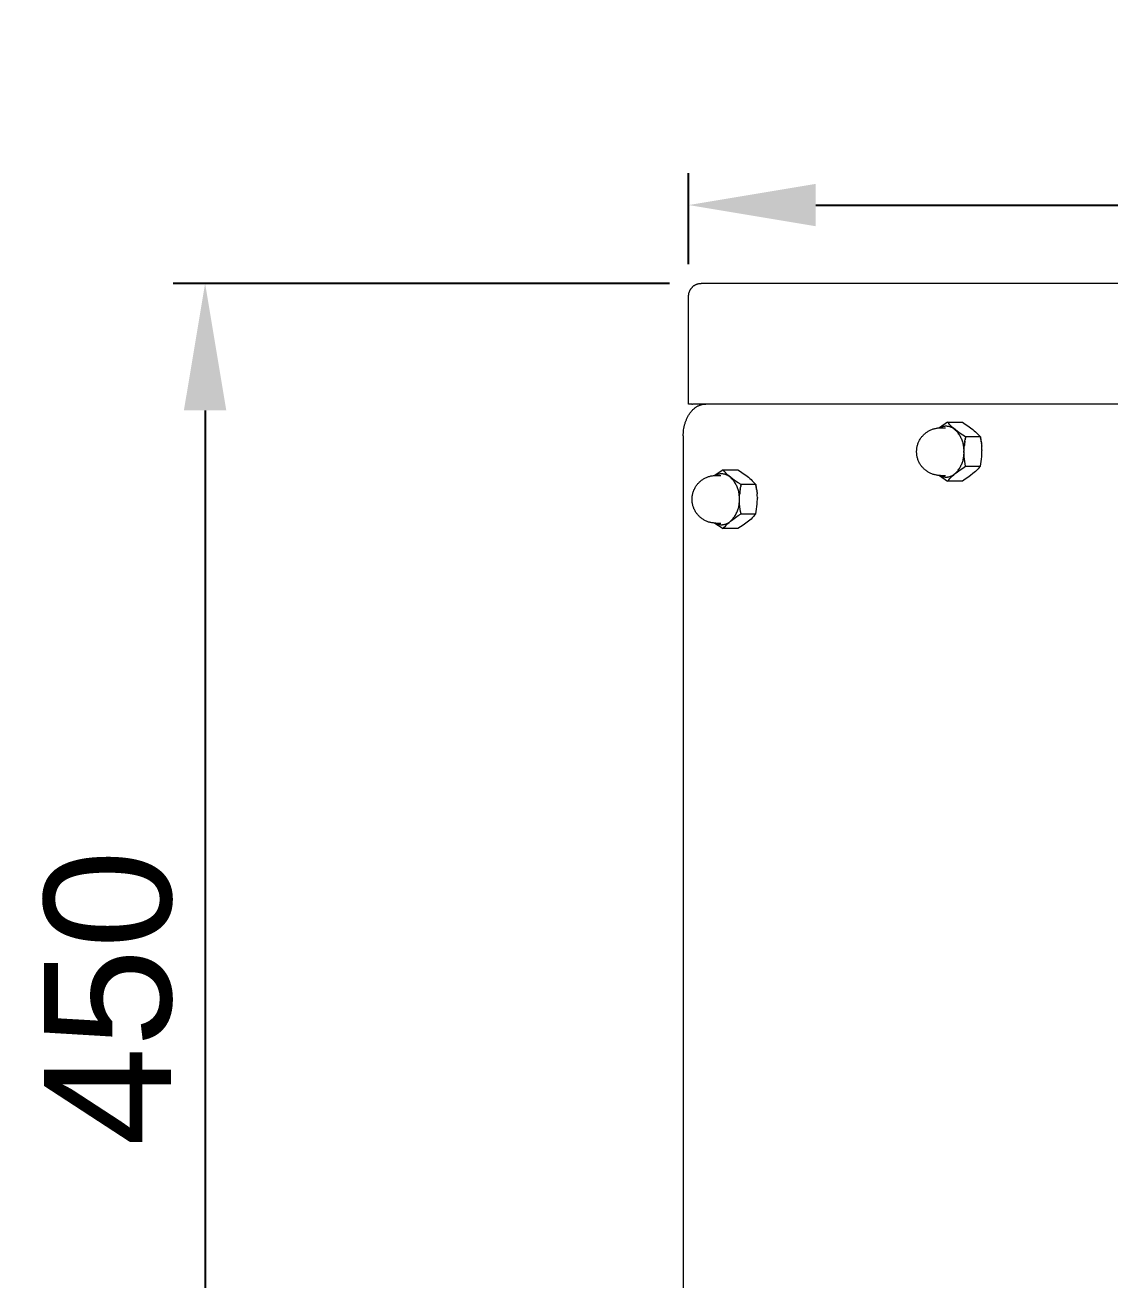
# Model space of a CAD drawing. Header units: millimetres. Extents: x -111 to 4919, y -143 to 3304.
# Drawn here: x -78.1 to 263.5, y 2908.8 to 3303.9 of the extents above; entities that cross this region are included whole.
import ezdxf

# ---------------------------------------------------------------- set-up
doc = ezdxf.new("R2010")
doc.units = ezdxf.units.MM
doc.layers.add('ZANO_R', color=7, linetype='Continuous', lineweight=0)
doc.layers.add('ZANO_W', color=1, linetype='Continuous', lineweight=0)
doc.styles.add('Arial', font='arial.ttf')
doc.styles.get("Standard").update_dxf_attribs({"font": 'ARIALUNI.TTF'})
doc.dimstyles.new('pl i ang', dxfattribs={"dimtxt": 50, "dimasz": 50, "dimexe": 1.25, "dimexo": 0.625, "dimgap": 10, "dimtad": 1, "dimtoh": 1, "dimtxsty": 'Standard', "dimcen": 2.5, "dimclrd": 1, "dimclre": 1, "dimclrt": 1, "dimadec": 0, "dimazin": 0, "dimtfac": 1, "dimtmove": 0, "dimatfit": 3, "dimfxl": 1, "dimarcsym": 1})

# ---------------------------------------------------------------- blocks, each defined once
blk = doc.blocks.new('*D395')
at = {"layer": 'ZANO_W', "color": 1, "lineweight": -2}
for p, q in [((124.84, 3222.59), (-31.4, 3222.59)), ((-21.4, 3182.59), (-21.4, 2812.59)), ((90.77, 2772.59), (-31.4, 2772.59))]:
    blk.add_line(p, q, dxfattribs=at)
at = {"layer": 'ZANO_W', "color": 1}
for points in [[(-14.73, 3182.59), (-28.07, 3182.59), (-21.4, 3222.59)], [(-28.07, 2812.59), (-14.73, 2812.59), (-21.4, 2772.59)]]:
    blk.add_solid(points, dxfattribs=at)
at = {"layer": 'ZANO_W', "color": 1, "insert": (-51.82, 2997.59), "char_height": 40, "attachment_point": 5, "rotation": 90, "style": 'Arial'}
blk.add_mtext('450', dxfattribs=at)
blk = doc.blocks.new('*D396')
at = {"layer": 'ZANO_W', "color": 1, "lineweight": -2}
for p, q in [((130.84, 3228.59), (130.84, 3257.24)), ((2076.22, 3229.13), (2076.22, 3257.24)), ((170.84, 3247.24), (2036.22, 3247.24))]:
    blk.add_line(p, q, dxfattribs=at)
at = {"layer": 'ZANO_W', "color": 1}
for points in [[(170.84, 3253.9), (170.84, 3240.57), (130.84, 3247.24)], [(2036.22, 3240.57), (2036.22, 3253.9), (2076.22, 3247.24)]]:
    blk.add_solid(points, dxfattribs=at)
at = {"layer": 'ZANO_W', "color": 1, "insert": (1103.53, 3277.66), "char_height": 40, "attachment_point": 5, "style": 'Arial'}
blk.add_mtext('1945', dxfattribs=at)

msp = doc.modelspace()

# ---------------------------------------------------------------- linework, layer by layer
at = {"layer": 'ZANO_R'}
for p, q in [((131.17, 3220.18), (131.23, 3220.31)), ((131.23, 3220.31), (131.29, 3220.43)), ((131.29, 3220.43), (131.35, 3220.55)), ((131.35, 3220.55), (131.42, 3220.67)), ((131.42, 3220.67), (131.5, 3220.78)), ((131.5, 3220.78), (131.57, 3220.9)), ((131.57, 3220.9), (131.65, 3221.01)), ((131.65, 3221.01), (131.74, 3221.11)), ((131.74, 3221.11), (131.83, 3221.22)), ((131.83, 3221.22), (131.92, 3221.32)), ((131.92, 3221.32), (132.01, 3221.42)), ((132.01, 3221.42), (132.11, 3221.51)), ((132.11, 3221.51), (132.21, 3221.6)), ((132.21, 3221.6), (132.32, 3221.69)), ((132.32, 3221.69), (132.42, 3221.78)), ((132.42, 3221.78), (132.53, 3221.86)), ((132.53, 3221.86), (132.65, 3221.93)), ((132.65, 3221.93), (132.76, 3222.01)), ((132.76, 3222.01), (132.88, 3222.08)), ((132.88, 3222.08), (133, 3222.14)), ((133, 3222.14), (133.12, 3222.2)), ((133.12, 3222.2), (133.25, 3222.26)), ((133.25, 3222.26), (133.37, 3222.31)), ((133.37, 3222.31), (133.5, 3222.36)), ((133.5, 3222.36), (133.63, 3222.4)), ((133.63, 3222.4), (133.76, 3222.44)), ((133.76, 3222.44), (133.89, 3222.48)), ((133.89, 3222.48), (134.03, 3222.51)), ((134.03, 3222.51), (134.16, 3222.53)), ((134.16, 3222.53), (134.3, 3222.55)), ((134.3, 3222.55), (134.43, 3222.57)), ((134.43, 3222.57), (134.57, 3222.58)), ((134.57, 3222.58), (134.7, 3222.59)), ((134.7, 3222.59), (134.84, 3222.59)), ((449.04, 3222.59), (134.84, 3222.59)), ((130.84, 3218.73), (130.85, 3218.86)), ((130.84, 3218.59), (130.84, 3218.73)), ((130.84, 3184.59), (130.84, 3218.59)), ((130.85, 3218.86), (130.86, 3219)), ((130.86, 3219), (130.88, 3219.13)), ((130.88, 3219.13), (130.9, 3219.27)), ((130.9, 3219.27), (130.92, 3219.4)), ((130.92, 3219.4), (130.95, 3219.54)), ((130.95, 3219.54), (130.99, 3219.67)), ((130.99, 3219.67), (131.03, 3219.8)), ((131.03, 3219.8), (131.07, 3219.93)), ((131.07, 3219.93), (131.12, 3220.06)), ((131.12, 3220.06), (131.17, 3220.18)), ((130.52, 3180.48), (130.62, 3180.69)), ((130.62, 3180.69), (130.74, 3180.89)), ((130.74, 3180.89), (130.85, 3181.09)), ((131.9, 3184.59), (130.84, 3184.59)), ((130.85, 3181.09), (130.98, 3181.28)), ((130.98, 3181.28), (131.1, 3181.47)), ((131.1, 3181.47), (131.23, 3181.66)), ((131.23, 3181.66), (131.36, 3181.84)), ((131.36, 3181.84), (131.49, 3182.02)), ((131.49, 3182.02), (131.63, 3182.19)), ((131.63, 3182.19), (131.77, 3182.35)), ((131.77, 3182.35), (131.91, 3182.51)), ((131.9, 3184.59), (132.03, 3184.59)), ((131.91, 3182.51), (132.06, 3182.67)), ((136.23, 3184.59), (132.03, 3184.59)), ((132.06, 3182.67), (132.21, 3182.82)), ((132.21, 3182.82), (132.36, 3182.96)), ((132.36, 3182.96), (132.51, 3183.1)), ((132.51, 3183.1), (132.67, 3183.23)), ((132.67, 3183.23), (132.82, 3183.35)), ((132.82, 3183.35), (132.98, 3183.47)), ((132.98, 3183.47), (133.14, 3183.58)), ((133.14, 3183.58), (133.3, 3183.69)), ((133.3, 3183.69), (133.46, 3183.79)), ((133.46, 3183.79), (133.62, 3183.89)), ((133.62, 3183.89), (133.79, 3183.98)), ((133.79, 3183.98), (133.95, 3184.06)), ((133.95, 3184.06), (134.12, 3184.13)), ((134.12, 3184.13), (134.28, 3184.2)), ((134.28, 3184.2), (134.45, 3184.27)), ((134.45, 3184.27), (134.61, 3184.32)), ((134.61, 3184.32), (134.78, 3184.38)), ((134.78, 3184.38), (134.94, 3184.42)), ((134.81, 3184.39), (134.81, 3184.59)), ((134.94, 3184.42), (135.1, 3184.46)), ((135.1, 3184.46), (135.27, 3184.5)), ((135.27, 3184.5), (135.43, 3184.53)), ((135.43, 3184.53), (135.59, 3184.55)), ((135.59, 3184.55), (135.75, 3184.57)), ((135.75, 3184.57), (135.91, 3184.58)), ((135.91, 3184.58), (136.07, 3184.59)), ((136.07, 3184.59), (136.23, 3184.59)), ((440.28, 3184.59), (136.23, 3184.59)), ((129.27, 3176.41), (129.34, 3176.87)), ((129.34, 3176.87), (129.38, 3177.11)), ((129.38, 3177.11), (129.43, 3177.34)), ((129.43, 3177.34), (129.48, 3177.57)), ((129.48, 3177.57), (129.53, 3177.81)), ((129.53, 3177.81), (129.59, 3178.04)), ((129.59, 3178.04), (129.65, 3178.27)), ((129.65, 3178.27), (129.72, 3178.5)), ((129.72, 3178.5), (129.79, 3178.73)), ((129.79, 3178.73), (129.87, 3178.96)), ((129.87, 3178.96), (129.95, 3179.18)), ((129.95, 3179.18), (130.03, 3179.41)), ((130.03, 3179.41), (130.12, 3179.63)), ((130.12, 3179.63), (130.21, 3179.85)), ((130.21, 3179.85), (130.31, 3180.06)), ((130.31, 3180.06), (130.41, 3180.27)), ((130.41, 3180.27), (130.52, 3180.48)), ((207.61, 3176.66), (207.85, 3176.74)), ((207.85, 3176.74), (208.1, 3176.81)), ((208.1, 3176.81), (208.34, 3176.88)), ((208.34, 3176.88), (208.59, 3176.93)), ((208.59, 3176.93), (208.85, 3176.98)), ((208.85, 3176.98), (209.1, 3177.02)), ((209.1, 3177.02), (209.35, 3177.05)), ((209.35, 3177.05), (209.61, 3177.07)), ((209.61, 3177.07), (209.86, 3177.08)), ((212.39, 3178.83), (209.78, 3177.08)), ((209.86, 3177.08), (210.12, 3177.09)), ((210.04, 3177.15), (209.91, 3177.09)), ((210.18, 3177.22), (210.04, 3177.15)), ((210.12, 3177.09), (211.71, 3177.09)), ((210.31, 3177.27), (210.18, 3177.22)), ((210.45, 3177.33), (210.31, 3177.27)), ((210.59, 3177.37), (210.45, 3177.33)), ((210.73, 3177.42), (210.59, 3177.37)), ((210.87, 3177.46), (210.73, 3177.42)), ((211.01, 3177.49), (210.87, 3177.46)), ((211.16, 3177.52), (211.01, 3177.49)), ((211.3, 3177.54), (211.16, 3177.52)), ((211.45, 3177.56), (211.3, 3177.54)), ((211.6, 3177.57), (211.45, 3177.56)), ((211.74, 3177.58), (211.6, 3177.57)), ((211.89, 3177.59), (211.74, 3177.58)), ((212.04, 3177.58), (211.89, 3177.59)), ((212.18, 3177.58), (212.04, 3177.58)), ((212.33, 3177.56), (212.18, 3177.58)), ((212.48, 3177.55), (212.33, 3177.56)), ((212.75, 3178.41), (212.39, 3178.83)), ((212.39, 3178.83), (217.04, 3178.83)), ((212.62, 3177.52), (212.48, 3177.55)), ((212.77, 3177.5), (212.62, 3177.52)), ((213.11, 3178), (212.75, 3178.41)), ((212.91, 3177.46), (212.77, 3177.5)), ((213.05, 3177.43), (212.91, 3177.46)), ((213.19, 3177.38), (213.05, 3177.43)), ((213.5, 3177.61), (213.11, 3178)), ((213.33, 3177.34), (213.19, 3177.38)), ((213.47, 3177.29), (213.33, 3177.34)), ((213.61, 3177.23), (213.47, 3177.29)), ((213.89, 3177.23), (213.5, 3177.61)), ((213.74, 3177.17), (213.61, 3177.23)), ((213.87, 3177.1), (213.74, 3177.17)), ((214, 3177.03), (213.87, 3177.1)), ((214.3, 3176.87), (213.89, 3177.23)), ((214.13, 3176.96), (214, 3177.03)), ((214.25, 3176.88), (214.13, 3176.96)), ((214.37, 3176.79), (214.25, 3176.88)), ((214.72, 3176.52), (214.3, 3176.87)), ((214.49, 3176.7), (214.37, 3176.79)), ((217.04, 3178.83), (217.9, 3178.29)), ((217.9, 3178.29), (218.74, 3177.73)), ((218.74, 3177.73), (219.57, 3177.14)), ((219.57, 3177.14), (220.37, 3176.52)), ((129.16, 3175.03), (129.18, 3175.49)), ((129.16, 3174.59), (129.16, 3175.03)), ((129.16, 3174.59), (129.16, 2780.59)), ((129.18, 3175.49), (129.22, 3175.95)), ((129.22, 3175.95), (129.27, 3176.41)), ((203.24, 3172.58), (203.35, 3172.81)), ((203.35, 3172.81), (203.46, 3173.04)), ((203.46, 3173.04), (203.58, 3173.26)), ((203.58, 3173.26), (203.71, 3173.49)), ((203.71, 3173.49), (203.85, 3173.7)), ((203.85, 3173.7), (203.99, 3173.91)), ((203.99, 3173.91), (204.14, 3174.12)), ((204.14, 3174.12), (204.3, 3174.32)), ((204.3, 3174.32), (204.47, 3174.52)), ((204.47, 3174.52), (204.64, 3174.71)), ((204.64, 3174.71), (204.82, 3174.89)), ((204.82, 3174.89), (205, 3175.07)), ((205, 3175.07), (205.19, 3175.24)), ((205.19, 3175.24), (205.39, 3175.41)), ((205.39, 3175.41), (205.59, 3175.57)), ((205.59, 3175.57), (205.79, 3175.72)), ((205.79, 3175.72), (206.01, 3175.86)), ((206.01, 3175.86), (206.22, 3176)), ((206.22, 3176), (206.44, 3176.13)), ((206.44, 3176.13), (206.67, 3176.25)), ((206.67, 3176.25), (206.9, 3176.36)), ((206.9, 3176.36), (207.13, 3176.47)), ((207.13, 3176.47), (207.37, 3176.57)), ((207.37, 3176.57), (207.61, 3176.66)), ((214.6, 3176.61), (214.49, 3176.7)), ((214.72, 3176.52), (214.6, 3176.61)), ((214.94, 3176.3), (214.72, 3176.52)), ((215.52, 3175.9), (214.72, 3176.52)), ((215.15, 3176.08), (214.94, 3176.3)), ((215.36, 3175.85), (215.15, 3176.08)), ((215.55, 3175.61), (215.36, 3175.85)), ((216.34, 3175.31), (215.52, 3175.9)), ((215.74, 3175.37), (215.55, 3175.61)), ((215.93, 3175.12), (215.74, 3175.37)), ((216.1, 3174.86), (215.93, 3175.12)), ((216.26, 3174.6), (216.1, 3174.86)), ((216.42, 3174.33), (216.26, 3174.6)), ((217.19, 3174.74), (216.34, 3175.31)), ((216.56, 3174.06), (216.42, 3174.33)), ((216.7, 3173.78), (216.56, 3174.06)), ((216.82, 3173.5), (216.7, 3173.78)), ((216.94, 3173.22), (216.82, 3173.5)), ((217.05, 3172.93), (216.94, 3173.22)), ((217.14, 3172.63), (217.05, 3172.93)), ((218.05, 3174.21), (217.19, 3174.74)), ((217.78, 3172.66), (217.8, 3172.79)), ((217.81, 3172.89), (217.8, 3172.79)), ((217.81, 3172.89), (217.84, 3173.08)), ((217.84, 3173.1), (217.89, 3173.36)), ((217.84, 3173.1), (217.84, 3173.08)), ((217.91, 3173.49), (217.89, 3173.36)), ((217.91, 3173.49), (217.94, 3173.65)), ((217.98, 3173.86), (217.94, 3173.65)), ((217.98, 3173.86), (217.99, 3173.93)), ((218.05, 3174.21), (217.99, 3173.93)), ((222.7, 3174.21), (218.05, 3174.21)), ((220.37, 3176.52), (220.79, 3176.17)), ((220.79, 3176.17), (221.2, 3175.8)), ((221.2, 3175.8), (221.59, 3175.42)), ((221.59, 3175.42), (221.98, 3175.03)), ((221.98, 3175.03), (222.34, 3174.63)), ((222.34, 3174.63), (222.7, 3174.21)), ((222.7, 3174.21), (222.75, 3173.93)), ((222.76, 3173.86), (222.75, 3173.93)), ((222.76, 3173.86), (222.81, 3173.65)), ((222.83, 3173.49), (222.81, 3173.65)), ((222.83, 3173.49), (222.86, 3173.36)), ((222.9, 3173.1), (222.86, 3173.36)), ((222.9, 3173.1), (222.9, 3173.08)), ((222.93, 3172.89), (222.9, 3173.08)), ((222.93, 3172.89), (222.95, 3172.79)), ((222.97, 3172.66), (222.95, 3172.79)), ((202.62, 3169.85), (202.64, 3170.1)), ((202.62, 3169.59), (202.62, 3169.85)), ((202.62, 3169.33), (202.62, 3169.59)), ((202.64, 3169.08), (202.62, 3169.33)), ((202.64, 3170.1), (202.66, 3170.36)), ((202.66, 3168.82), (202.64, 3169.08)), ((202.66, 3170.36), (202.69, 3170.61)), ((202.69, 3170.61), (202.73, 3170.86)), ((202.73, 3170.86), (202.78, 3171.11)), ((202.78, 3171.11), (202.83, 3171.36)), ((202.83, 3171.36), (202.9, 3171.61)), ((202.9, 3171.61), (202.97, 3171.86)), ((202.97, 3171.86), (203.05, 3172.1)), ((203.05, 3172.1), (203.14, 3172.34)), ((203.14, 3172.34), (203.24, 3172.58)), ((217.23, 3172.34), (217.14, 3172.63)), ((217.31, 3172.04), (217.23, 3172.34)), ((217.37, 3171.74), (217.31, 3172.04)), ((217.43, 3171.43), (217.37, 3171.74)), ((217.48, 3171.13), (217.43, 3171.43)), ((217.51, 3170.82), (217.48, 3171.13)), ((217.53, 3170.51), (217.51, 3170.82)), ((217.55, 3170.21), (217.53, 3170.51)), ((217.53, 3168.66), (217.55, 3168.97)), ((217.54, 3169.59), (217.55, 3170.18)), ((217.54, 3169.59), (217.55, 3169.9)), ((217.55, 3169.28), (217.54, 3169.59)), ((217.56, 3168.81), (217.54, 3169.59)), ((217.55, 3170.18), (217.58, 3170.76)), ((217.55, 3169.9), (217.55, 3170.21)), ((217.55, 3168.97), (217.55, 3169.28)), ((217.58, 3170.76), (217.62, 3171.35)), ((217.65, 3171.59), (217.62, 3171.35)), ((217.68, 3171.9), (217.65, 3171.64)), ((217.65, 3171.59), (217.65, 3171.64)), ((217.71, 3172.17), (217.68, 3171.93)), ((217.68, 3171.9), (217.68, 3171.93)), ((217.71, 3172.17), (217.72, 3172.22)), ((217.74, 3172.43), (217.72, 3172.22)), ((217.74, 3172.43), (217.76, 3172.51)), ((217.78, 3172.66), (217.76, 3172.51)), ((222.97, 3172.66), (222.99, 3172.51)), ((223, 3172.43), (222.99, 3172.51)), ((223, 3172.43), (223.03, 3172.22)), ((223.04, 3172.17), (223.03, 3172.22)), ((223.04, 3172.17), (223.06, 3171.93)), ((223.07, 3171.9), (223.06, 3171.93)), ((223.07, 3171.9), (223.1, 3171.64)), ((223.1, 3171.59), (223.1, 3171.64)), ((223.1, 3171.59), (223.12, 3171.35)), ((223.17, 3170.76), (223.12, 3171.35)), ((223.19, 3170.18), (223.17, 3170.76)), ((223.18, 3168.81), (223.2, 3169.59)), ((223.19, 3170.18), (223.2, 3169.97)), ((223.2, 3169.88), (223.2, 3169.97)), ((223.2, 3169.88), (223.2, 3169.84)), ((223.2, 3169.59), (223.2, 3169.84)), ((202.69, 3168.57), (202.66, 3168.82)), ((202.73, 3168.31), (202.69, 3168.57)), ((202.78, 3168.06), (202.73, 3168.31)), ((202.83, 3167.81), (202.78, 3168.06)), ((202.9, 3167.57), (202.83, 3167.81)), ((202.97, 3167.32), (202.9, 3167.57)), ((203.05, 3167.08), (202.97, 3167.32)), ((203.14, 3166.84), (203.05, 3167.08)), ((203.24, 3166.6), (203.14, 3166.84)), ((203.35, 3166.37), (203.24, 3166.6)), ((203.46, 3166.14), (203.35, 3166.37)), ((203.58, 3165.91), (203.46, 3166.14)), ((203.71, 3165.69), (203.58, 3165.91)), ((203.85, 3165.48), (203.71, 3165.69)), ((203.99, 3165.26), (203.85, 3165.48)), ((204.14, 3165.06), (203.99, 3165.26)), ((204.3, 3164.86), (204.14, 3165.06)), ((216.42, 3164.84), (216.56, 3165.12)), ((216.56, 3165.12), (216.7, 3165.39)), ((216.7, 3165.39), (216.82, 3165.68)), ((216.82, 3165.68), (216.94, 3165.96)), ((216.94, 3165.96), (217.05, 3166.25)), ((217.05, 3166.25), (217.14, 3166.54)), ((217.14, 3166.54), (217.23, 3166.84)), ((217.19, 3164.44), (218.05, 3164.97)), ((217.23, 3166.84), (217.31, 3167.14)), ((217.31, 3167.14), (217.37, 3167.44)), ((217.37, 3167.44), (217.43, 3167.74)), ((217.43, 3167.74), (217.48, 3168.05)), ((217.48, 3168.05), (217.51, 3168.36)), ((217.51, 3168.36), (217.53, 3168.66)), ((217.61, 3168.04), (217.56, 3168.81)), ((217.68, 3167.27), (217.61, 3168.04)), ((217.78, 3166.5), (217.68, 3167.27)), ((217.9, 3165.73), (217.78, 3166.5)), ((218.05, 3164.97), (217.9, 3165.73)), ((218.05, 3164.97), (222.7, 3164.97)), ((222.7, 3164.97), (222.34, 3164.55)), ((222.7, 3164.97), (222.85, 3165.73)), ((222.85, 3165.73), (222.97, 3166.5)), ((222.97, 3166.5), (223.07, 3167.27)), ((223.07, 3167.27), (223.14, 3168.04)), ((223.14, 3168.04), (223.18, 3168.81)), ((135.3, 3160.86), (135.51, 3161)), ((135.51, 3161), (135.73, 3161.13)), ((135.73, 3161.13), (135.96, 3161.25)), ((135.96, 3161.25), (136.19, 3161.36)), ((136.19, 3161.36), (136.42, 3161.47)), ((136.42, 3161.47), (136.66, 3161.57)), ((136.66, 3161.57), (136.9, 3161.66)), ((136.9, 3161.66), (137.14, 3161.74)), ((137.14, 3161.74), (137.39, 3161.81)), ((137.39, 3161.81), (137.63, 3161.88)), ((137.63, 3161.88), (137.88, 3161.93)), ((137.88, 3161.93), (138.13, 3161.98)), ((138.13, 3161.98), (138.39, 3162.02)), ((138.39, 3162.02), (138.64, 3162.05)), ((138.64, 3162.05), (138.9, 3162.07)), ((138.9, 3162.07), (139.15, 3162.08)), ((141.68, 3163.83), (139.07, 3162.08)), ((139.15, 3162.08), (139.41, 3162.09)), ((139.33, 3162.15), (139.2, 3162.09)), ((139.47, 3162.22), (139.33, 3162.15)), ((139.41, 3162.09), (141, 3162.09)), ((139.6, 3162.27), (139.47, 3162.22)), ((139.74, 3162.33), (139.6, 3162.27)), ((139.88, 3162.37), (139.74, 3162.33)), ((140.02, 3162.42), (139.88, 3162.37)), ((140.16, 3162.46), (140.02, 3162.42)), ((140.3, 3162.49), (140.16, 3162.46)), ((140.45, 3162.52), (140.3, 3162.49)), ((140.59, 3162.54), (140.45, 3162.52)), ((140.74, 3162.56), (140.59, 3162.54)), ((140.89, 3162.57), (140.74, 3162.56)), ((141.03, 3162.58), (140.89, 3162.57)), ((141.18, 3162.59), (141.03, 3162.58)), ((141.33, 3162.58), (141.18, 3162.59)), ((141.47, 3162.58), (141.33, 3162.58)), ((141.62, 3162.56), (141.47, 3162.58)), ((141.77, 3162.55), (141.62, 3162.56)), ((142.04, 3163.41), (141.68, 3163.83)), ((141.68, 3163.83), (146.33, 3163.83)), ((141.91, 3162.52), (141.77, 3162.55)), ((142.06, 3162.5), (141.91, 3162.52)), ((142.4, 3163), (142.04, 3163.41)), ((142.2, 3162.46), (142.06, 3162.5)), ((142.34, 3162.43), (142.2, 3162.46)), ((142.48, 3162.38), (142.34, 3162.43)), ((142.78, 3162.61), (142.4, 3163)), ((142.62, 3162.34), (142.48, 3162.38)), ((142.76, 3162.29), (142.62, 3162.34)), ((142.9, 3162.23), (142.76, 3162.29)), ((143.18, 3162.23), (142.78, 3162.61)), ((143.03, 3162.17), (142.9, 3162.23)), ((143.16, 3162.1), (143.03, 3162.17)), ((143.29, 3162.03), (143.16, 3162.1)), ((143.59, 3161.87), (143.18, 3162.23)), ((143.42, 3161.96), (143.29, 3162.03)), ((143.54, 3161.88), (143.42, 3161.96)), ((143.66, 3161.79), (143.54, 3161.88)), ((144.01, 3161.52), (143.59, 3161.87)), ((143.78, 3161.7), (143.66, 3161.79)), ((143.89, 3161.61), (143.78, 3161.7)), ((144.01, 3161.52), (143.89, 3161.61)), ((144.23, 3161.3), (144.01, 3161.52)), ((144.81, 3160.9), (144.01, 3161.52)), ((144.44, 3161.08), (144.23, 3161.3)), ((144.65, 3160.85), (144.44, 3161.08)), ((146.33, 3163.83), (147.19, 3163.29)), ((147.19, 3163.29), (148.03, 3162.73)), ((148.03, 3162.73), (148.86, 3162.14)), ((148.86, 3162.14), (149.66, 3161.52)), ((149.66, 3161.52), (150.08, 3161.17)), ((150.08, 3161.17), (150.49, 3160.8)), ((204.47, 3164.66), (204.3, 3164.86)), ((204.64, 3164.47), (204.47, 3164.66)), ((204.82, 3164.29), (204.64, 3164.47)), ((205, 3164.11), (204.82, 3164.29)), ((205.19, 3163.94), (205, 3164.11)), ((205.39, 3163.77), (205.19, 3163.94)), ((205.59, 3163.61), (205.39, 3163.77)), ((205.79, 3163.46), (205.59, 3163.61)), ((206.01, 3163.32), (205.79, 3163.46)), ((206.22, 3163.18), (206.01, 3163.32)), ((206.44, 3163.05), (206.22, 3163.18)), ((206.67, 3162.93), (206.44, 3163.05)), ((206.9, 3162.82), (206.67, 3162.93)), ((207.13, 3162.71), (206.9, 3162.82)), ((207.37, 3162.61), (207.13, 3162.71)), ((207.61, 3162.52), (207.37, 3162.61)), ((207.85, 3162.44), (207.61, 3162.52)), ((208.1, 3162.37), (207.85, 3162.44)), ((208.34, 3162.3), (208.1, 3162.37)), ((208.59, 3162.25), (208.34, 3162.3)), ((208.85, 3162.2), (208.59, 3162.25)), ((209.1, 3162.16), (208.85, 3162.2)), ((209.35, 3162.13), (209.1, 3162.16)), ((209.61, 3162.11), (209.35, 3162.13)), ((209.86, 3162.09), (209.61, 3162.11)), ((209.78, 3162.1), (212.39, 3160.35)), ((210.12, 3162.09), (209.86, 3162.09)), ((209.91, 3162.09), (210.04, 3162.02)), ((210.04, 3162.02), (210.18, 3161.96)), ((210.12, 3162.09), (211.71, 3162.09)), ((210.18, 3161.96), (210.31, 3161.9)), ((210.31, 3161.9), (210.45, 3161.85)), ((210.45, 3161.85), (210.59, 3161.8)), ((210.59, 3161.8), (210.73, 3161.76)), ((210.73, 3161.76), (210.87, 3161.72)), ((210.87, 3161.72), (211.01, 3161.69)), ((211.01, 3161.69), (211.16, 3161.66)), ((211.16, 3161.66), (211.3, 3161.64)), ((211.3, 3161.64), (211.45, 3161.62)), ((211.45, 3161.62), (211.6, 3161.6)), ((211.6, 3161.6), (211.74, 3161.6)), ((211.74, 3161.6), (211.89, 3161.59)), ((211.89, 3161.59), (212.04, 3161.59)), ((212.04, 3161.59), (212.18, 3161.6)), ((212.18, 3161.6), (212.33, 3161.61)), ((212.33, 3161.61), (212.48, 3161.63)), ((212.48, 3161.63), (212.62, 3161.65)), ((212.62, 3161.65), (212.77, 3161.68)), ((212.75, 3160.77), (213.11, 3161.17)), ((212.77, 3161.68), (212.91, 3161.71)), ((212.91, 3161.71), (213.05, 3161.75)), ((213.05, 3161.75), (213.19, 3161.79)), ((213.11, 3161.17), (213.5, 3161.57)), ((213.19, 3161.79), (213.33, 3161.84)), ((213.33, 3161.84), (213.47, 3161.89)), ((213.47, 3161.89), (213.61, 3161.95)), ((213.5, 3161.57), (213.89, 3161.94)), ((213.61, 3161.95), (213.74, 3162.01)), ((213.74, 3162.01), (213.87, 3162.08)), ((213.87, 3162.08), (214, 3162.15)), ((213.89, 3161.94), (214.3, 3162.31)), ((214, 3162.15), (214.13, 3162.22)), ((214.13, 3162.22), (214.25, 3162.3)), ((214.25, 3162.3), (214.37, 3162.39)), ((214.3, 3162.31), (214.72, 3162.66)), ((214.37, 3162.39), (214.49, 3162.47)), ((214.49, 3162.47), (214.6, 3162.57)), ((214.6, 3162.57), (214.72, 3162.66)), ((214.72, 3162.66), (215.52, 3163.28)), ((214.72, 3162.66), (214.94, 3162.88)), ((214.94, 3162.88), (215.15, 3163.1)), ((215.15, 3163.1), (215.36, 3163.33)), ((215.36, 3163.33), (215.55, 3163.57)), ((215.52, 3163.28), (216.34, 3163.87)), ((215.55, 3163.57), (215.74, 3163.81)), ((215.74, 3163.81), (215.93, 3164.06)), ((215.93, 3164.06), (216.1, 3164.32)), ((216.1, 3164.32), (216.26, 3164.58)), ((216.26, 3164.58), (216.42, 3164.84)), ((216.34, 3163.87), (217.19, 3164.44)), ((218.74, 3161.45), (217.9, 3160.89)), ((219.57, 3162.04), (218.74, 3161.45)), ((220.37, 3162.66), (219.57, 3162.04)), ((220.79, 3163.01), (220.37, 3162.66)), ((221.2, 3163.38), (220.79, 3163.01)), ((221.59, 3163.76), (221.2, 3163.38)), ((221.98, 3164.15), (221.59, 3163.76)), ((222.34, 3164.55), (221.98, 3164.15)), ((132.26, 3156.86), (132.34, 3157.1)), ((132.34, 3157.1), (132.43, 3157.34)), ((132.43, 3157.34), (132.53, 3157.58)), ((132.53, 3157.58), (132.64, 3157.81)), ((132.64, 3157.81), (132.75, 3158.04)), ((132.75, 3158.04), (132.87, 3158.26)), ((132.87, 3158.26), (133, 3158.49)), ((133, 3158.49), (133.14, 3158.7)), ((133.14, 3158.7), (133.28, 3158.91)), ((133.28, 3158.91), (133.43, 3159.12)), ((133.43, 3159.12), (133.59, 3159.32)), ((133.59, 3159.32), (133.76, 3159.52)), ((133.76, 3159.52), (133.93, 3159.71)), ((133.93, 3159.71), (134.11, 3159.89)), ((134.11, 3159.89), (134.29, 3160.07)), ((134.29, 3160.07), (134.48, 3160.24)), ((134.48, 3160.24), (134.68, 3160.41)), ((134.68, 3160.41), (134.88, 3160.57)), ((134.88, 3160.57), (135.08, 3160.72)), ((135.08, 3160.72), (135.3, 3160.86)), ((144.84, 3160.61), (144.65, 3160.85)), ((145.63, 3160.31), (144.81, 3160.9)), ((145.03, 3160.37), (144.84, 3160.61)), ((145.21, 3160.12), (145.03, 3160.37)), ((145.39, 3159.86), (145.21, 3160.12)), ((145.55, 3159.6), (145.39, 3159.86)), ((145.71, 3159.33), (145.55, 3159.6)), ((146.48, 3159.74), (145.63, 3160.31)), ((145.85, 3159.06), (145.71, 3159.33)), ((145.99, 3158.78), (145.85, 3159.06)), ((146.11, 3158.5), (145.99, 3158.78)), ((146.23, 3158.22), (146.11, 3158.5)), ((146.34, 3157.93), (146.23, 3158.22)), ((146.43, 3157.63), (146.34, 3157.93)), ((146.52, 3157.34), (146.43, 3157.63)), ((147.34, 3159.21), (146.48, 3159.74)), ((146.6, 3157.04), (146.52, 3157.34)), ((146.66, 3156.74), (146.6, 3157.04)), ((147, 3157.17), (146.97, 3156.93)), ((147, 3157.17), (147.01, 3157.22)), ((147.03, 3157.43), (147.01, 3157.22)), ((147.03, 3157.43), (147.04, 3157.51)), ((147.07, 3157.66), (147.04, 3157.51)), ((147.07, 3157.66), (147.09, 3157.79)), ((147.1, 3157.89), (147.09, 3157.79)), ((147.1, 3157.89), (147.13, 3158.08)), ((147.13, 3158.1), (147.18, 3158.36)), ((147.13, 3158.1), (147.13, 3158.08)), ((147.2, 3158.49), (147.18, 3158.36)), ((147.2, 3158.49), (147.23, 3158.65)), ((147.27, 3158.86), (147.23, 3158.65)), ((147.27, 3158.86), (147.28, 3158.93)), ((147.34, 3159.21), (147.28, 3158.93)), ((151.99, 3159.21), (147.34, 3159.21)), ((150.49, 3160.8), (150.88, 3160.42)), ((150.88, 3160.42), (151.26, 3160.03)), ((151.26, 3160.03), (151.63, 3159.63)), ((151.63, 3159.63), (151.99, 3159.21)), ((151.99, 3159.21), (152.04, 3158.93)), ((152.05, 3158.86), (152.04, 3158.93)), ((152.05, 3158.86), (152.09, 3158.65)), ((152.12, 3158.49), (152.09, 3158.65)), ((152.12, 3158.49), (152.15, 3158.36)), ((152.19, 3158.1), (152.15, 3158.36)), ((152.19, 3158.1), (152.19, 3158.08)), ((152.22, 3157.89), (152.19, 3158.08)), ((152.22, 3157.89), (152.24, 3157.79)), ((152.26, 3157.66), (152.24, 3157.79)), ((152.26, 3157.66), (152.28, 3157.51)), ((152.29, 3157.43), (152.28, 3157.51)), ((152.29, 3157.43), (152.32, 3157.22)), ((152.32, 3157.17), (152.32, 3157.22)), ((152.32, 3157.17), (152.35, 3156.93)), ((212.39, 3160.35), (212.75, 3160.77)), ((217.04, 3160.35), (212.39, 3160.35)), ((217.9, 3160.89), (217.04, 3160.35)), ((131.91, 3154.85), (131.93, 3155.1)), ((131.91, 3154.59), (131.91, 3154.85)), ((131.91, 3154.33), (131.91, 3154.59)), ((131.93, 3154.08), (131.91, 3154.33)), ((131.93, 3155.1), (131.95, 3155.36)), ((131.95, 3153.82), (131.93, 3154.08)), ((131.95, 3155.36), (131.98, 3155.61)), ((131.98, 3153.57), (131.95, 3153.82)), ((131.98, 3155.61), (132.02, 3155.86)), ((132.02, 3153.31), (131.98, 3153.57)), ((132.02, 3155.86), (132.07, 3156.11)), ((132.07, 3153.06), (132.02, 3153.31)), ((132.07, 3156.11), (132.12, 3156.36)), ((132.12, 3152.81), (132.07, 3153.06)), ((132.12, 3156.36), (132.19, 3156.61)), ((132.19, 3156.61), (132.26, 3156.86)), ((146.72, 3156.43), (146.66, 3156.74)), ((146.76, 3156.13), (146.72, 3156.43)), ((146.72, 3152.74), (146.76, 3153.05)), ((146.8, 3155.82), (146.76, 3156.13)), ((146.76, 3153.05), (146.8, 3153.36)), ((146.82, 3155.51), (146.8, 3155.82)), ((146.8, 3153.36), (146.82, 3153.66)), ((146.84, 3155.21), (146.82, 3155.51)), ((146.82, 3153.66), (146.84, 3153.97)), ((146.83, 3154.59), (146.84, 3155.18)), ((146.83, 3154.59), (146.84, 3154.9)), ((146.84, 3154.28), (146.83, 3154.59)), ((146.85, 3153.81), (146.83, 3154.59)), ((146.84, 3155.18), (146.87, 3155.76)), ((146.84, 3154.9), (146.84, 3155.21)), ((146.84, 3153.97), (146.84, 3154.28)), ((146.9, 3153.04), (146.85, 3153.81)), ((146.87, 3155.76), (146.91, 3156.35)), ((146.97, 3152.27), (146.9, 3153.04)), ((146.93, 3156.59), (146.91, 3156.35)), ((146.93, 3156.59), (146.94, 3156.64)), ((146.97, 3156.9), (146.94, 3156.64)), ((146.97, 3156.9), (146.97, 3156.93)), ((152.36, 3156.9), (152.35, 3156.93)), ((152.36, 3156.9), (152.38, 3156.64)), ((152.36, 3152.27), (152.43, 3153.04)), ((152.39, 3156.59), (152.38, 3156.64)), ((152.39, 3156.59), (152.41, 3156.35)), ((152.46, 3155.76), (152.41, 3156.35)), ((152.43, 3153.04), (152.47, 3153.81)), ((152.48, 3155.18), (152.46, 3155.76)), ((152.47, 3153.81), (152.49, 3154.59)), ((152.48, 3155.18), (152.49, 3154.97)), ((152.49, 3154.88), (152.49, 3154.97)), ((152.49, 3154.88), (152.49, 3154.84)), ((152.49, 3154.59), (152.49, 3154.84)), ((132.19, 3152.57), (132.12, 3152.81)), ((132.26, 3152.32), (132.19, 3152.57)), ((132.34, 3152.08), (132.26, 3152.32)), ((132.43, 3151.84), (132.34, 3152.08)), ((132.53, 3151.6), (132.43, 3151.84)), ((132.64, 3151.37), (132.53, 3151.6)), ((132.75, 3151.14), (132.64, 3151.37)), ((132.87, 3150.91), (132.75, 3151.14)), ((133, 3150.69), (132.87, 3150.91)), ((133.14, 3150.48), (133, 3150.69)), ((133.28, 3150.26), (133.14, 3150.48)), ((133.43, 3150.06), (133.28, 3150.26)), ((133.59, 3149.86), (133.43, 3150.06)), ((133.76, 3149.66), (133.59, 3149.86)), ((133.93, 3149.47), (133.76, 3149.66)), ((134.11, 3149.29), (133.93, 3149.47)), ((134.29, 3149.11), (134.11, 3149.29)), ((134.48, 3148.94), (134.29, 3149.11)), ((145.21, 3149.06), (145.39, 3149.32)), ((145.39, 3149.32), (145.55, 3149.58)), ((145.55, 3149.58), (145.71, 3149.84)), ((145.63, 3148.87), (146.48, 3149.44)), ((145.71, 3149.84), (145.85, 3150.12)), ((145.85, 3150.12), (145.99, 3150.39)), ((145.99, 3150.39), (146.11, 3150.68)), ((146.11, 3150.68), (146.23, 3150.96)), ((146.23, 3150.96), (146.34, 3151.25)), ((146.34, 3151.25), (146.43, 3151.54)), ((146.43, 3151.54), (146.52, 3151.84)), ((146.48, 3149.44), (147.34, 3149.97)), ((146.52, 3151.84), (146.6, 3152.14)), ((146.6, 3152.14), (146.66, 3152.44)), ((146.66, 3152.44), (146.72, 3152.74)), ((147.07, 3151.5), (146.97, 3152.27)), ((147.19, 3150.73), (147.07, 3151.5)), ((147.34, 3149.97), (147.19, 3150.73)), ((147.34, 3149.97), (151.99, 3149.97)), ((151.26, 3149.15), (150.88, 3148.76)), ((151.63, 3149.55), (151.26, 3149.15)), ((151.99, 3149.97), (151.63, 3149.55)), ((151.99, 3149.97), (152.13, 3150.73)), ((152.13, 3150.73), (152.26, 3151.5)), ((152.26, 3151.5), (152.36, 3152.27)), ((134.68, 3148.77), (134.48, 3148.94)), ((134.88, 3148.61), (134.68, 3148.77)), ((135.08, 3148.46), (134.88, 3148.61)), ((135.3, 3148.32), (135.08, 3148.46)), ((135.51, 3148.18), (135.3, 3148.32)), ((135.73, 3148.05), (135.51, 3148.18)), ((135.96, 3147.93), (135.73, 3148.05)), ((136.19, 3147.82), (135.96, 3147.93)), ((136.42, 3147.71), (136.19, 3147.82)), ((136.66, 3147.61), (136.42, 3147.71)), ((136.9, 3147.52), (136.66, 3147.61)), ((137.14, 3147.44), (136.9, 3147.52)), ((137.39, 3147.37), (137.14, 3147.44)), ((137.63, 3147.3), (137.39, 3147.37)), ((137.88, 3147.25), (137.63, 3147.3)), ((138.13, 3147.2), (137.88, 3147.25)), ((138.39, 3147.16), (138.13, 3147.2)), ((138.64, 3147.13), (138.39, 3147.16)), ((138.9, 3147.11), (138.64, 3147.13)), ((139.15, 3147.09), (138.9, 3147.11)), ((139.07, 3147.1), (141.68, 3145.35)), ((139.41, 3147.09), (139.15, 3147.09)), ((139.2, 3147.09), (139.33, 3147.02)), ((139.33, 3147.02), (139.47, 3146.96)), ((139.41, 3147.09), (141, 3147.09)), ((139.47, 3146.96), (139.6, 3146.9)), ((139.6, 3146.9), (139.74, 3146.85)), ((139.74, 3146.85), (139.88, 3146.8)), ((139.88, 3146.8), (140.02, 3146.76)), ((140.02, 3146.76), (140.16, 3146.72)), ((140.16, 3146.72), (140.3, 3146.69)), ((140.3, 3146.69), (140.45, 3146.66)), ((140.45, 3146.66), (140.59, 3146.64)), ((140.59, 3146.64), (140.74, 3146.62)), ((140.74, 3146.62), (140.89, 3146.6)), ((140.89, 3146.6), (141.03, 3146.6)), ((141.03, 3146.6), (141.18, 3146.59)), ((141.18, 3146.59), (141.33, 3146.59)), ((141.33, 3146.59), (141.47, 3146.6)), ((141.47, 3146.6), (141.62, 3146.61)), ((141.62, 3146.61), (141.77, 3146.63)), ((141.68, 3145.35), (142.04, 3145.77)), ((146.33, 3145.35), (141.68, 3145.35)), ((141.77, 3146.63), (141.91, 3146.65)), ((141.91, 3146.65), (142.06, 3146.68)), ((142.04, 3145.77), (142.4, 3146.17)), ((142.06, 3146.68), (142.2, 3146.71)), ((142.2, 3146.71), (142.34, 3146.75)), ((142.34, 3146.75), (142.48, 3146.79)), ((142.4, 3146.17), (142.78, 3146.57)), ((142.48, 3146.79), (142.62, 3146.84)), ((142.62, 3146.84), (142.76, 3146.89)), ((142.76, 3146.89), (142.9, 3146.95)), ((142.78, 3146.57), (143.18, 3146.94)), ((142.9, 3146.95), (143.03, 3147.01)), ((143.03, 3147.01), (143.16, 3147.08)), ((143.16, 3147.08), (143.29, 3147.15)), ((143.18, 3146.94), (143.59, 3147.31)), ((143.29, 3147.15), (143.42, 3147.22)), ((143.42, 3147.22), (143.54, 3147.3)), ((143.54, 3147.3), (143.66, 3147.39)), ((143.59, 3147.31), (144.01, 3147.66)), ((143.66, 3147.39), (143.78, 3147.47)), ((143.78, 3147.47), (143.89, 3147.57)), ((143.89, 3147.57), (144.01, 3147.66)), ((144.01, 3147.66), (144.81, 3148.28)), ((144.01, 3147.66), (144.23, 3147.88)), ((144.23, 3147.88), (144.44, 3148.1)), ((144.44, 3148.1), (144.65, 3148.33)), ((144.65, 3148.33), (144.84, 3148.57)), ((144.81, 3148.28), (145.63, 3148.87)), ((144.84, 3148.57), (145.03, 3148.81)), ((145.03, 3148.81), (145.21, 3149.06)), ((147.19, 3145.89), (146.33, 3145.35)), ((148.03, 3146.45), (147.19, 3145.89)), ((148.86, 3147.04), (148.03, 3146.45)), ((149.66, 3147.66), (148.86, 3147.04)), ((150.08, 3148.01), (149.66, 3147.66)), ((150.49, 3148.38), (150.08, 3148.01)), ((150.88, 3148.76), (150.49, 3148.38))]:
    msp.add_line(p, q, dxfattribs=at)

# ---------------------------------------------------------------- dimensions: what is measured, and where the dimension line sits
at = {"layer": 'ZANO_W'}
dim = msp.add_linear_dim(base=(2076.22, 3247.24), p1=(130.84, 3218.59), p2=(2076.22, 3219.13), dimstyle='pl i ang', override={"dimtxt": 40, "dimasz": 40, "dimexe": 10, "dimexo": 10, "dimtoh": 0, "dimdec": 0, "dimtxsty": 'Arial', "dimtdec": 0, "dimtmove": 1}, dxfattribs=at)
dim.commit()
dim.dimension.update_dxf_attribs({"geometry": '*D396', "text_midpoint": (1103.53, 3277.66)})
dim = msp.add_linear_dim(base=(-21.4, 2772.59), p1=(134.84, 3222.59), p2=(100.77, 2772.59), angle=90, dimstyle='pl i ang', override={"dimtxt": 40, "dimasz": 40, "dimexe": 10, "dimexo": 10, "dimtoh": 0, "dimdec": 0, "dimtxsty": 'Arial', "dimtdec": 0, "dimtmove": 1}, dxfattribs=at)
dim.commit()
dim.dimension.update_dxf_attribs({"geometry": '*D395', "text_midpoint": (-51.82, 2997.59)})

doc.saveas('drawing.dxf')
